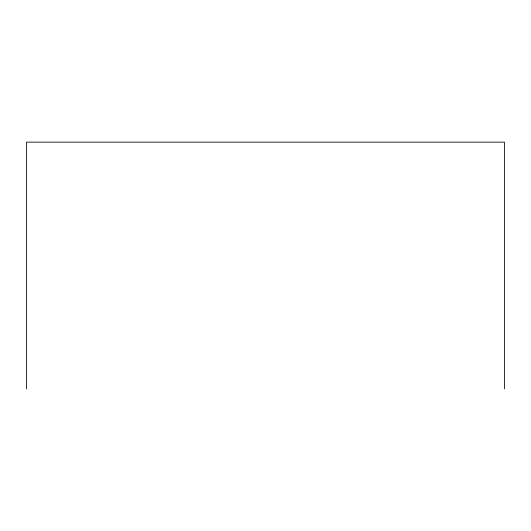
<?xml version="1.0" encoding="UTF-8"?>
<svg xmlns="http://www.w3.org/2000/svg" width="531" height="531" viewBox="0 0 531 531"><rect width="100%" height="100%" fill="white"/><g stroke="black" fill="none" stroke-linecap="round" stroke-linejoin="round"><path stroke-width="0.8" d="M504.45 388.858L504.45 142.142L26.55 142.142L26.55 388.858"/></g></svg>
